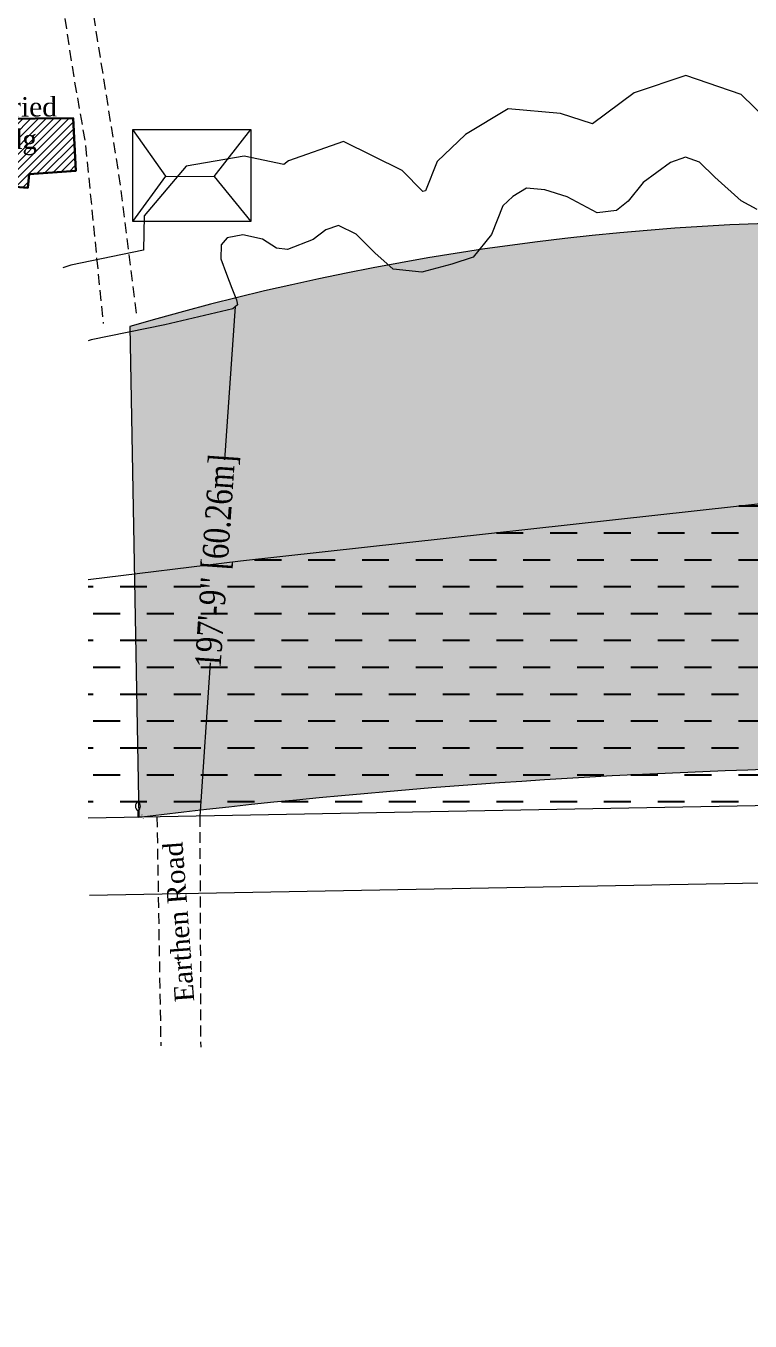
# Model space of a CAD drawing. Header units: inches. Extents: x -1373420 to 1275728, y -1279082 to 1370051.
# Drawn here: x -8062 to -4694, y 37258 to 43281 of the extents above; entities that cross this region are included whole.
import ezdxf

# ---------------------------------------------------------------- set-up
doc = ezdxf.new("R2010")
doc.units = ezdxf.units.IN
doc.header["$LTSCALE"] = 100
doc.header["$MEASUREMENT"] = 0
for name, pattern in [('BORDERX2', [3.5, 1, -0.5, 1, -0.5, 0, -0.5]), ('CENTER', [2, 1.25, -0.25, 0.25, -0.25]), ('DASHED', [0.75, 0.5, -0.25])]:
    doc.linetypes.add(name, pattern=pattern)
for name, color, linetype, lineweight in [('Boundary', 1, 'Continuous', 35), ('Building', 250, 'Continuous', 60), ('Hatch', 213, 'Continuous', 13), ('Katcha Road', 202, 'DASHED', 20), ('River Khal Pond Ditch', 4, 'Continuous', 20), ('Tinshed', 92, 'Continuous', 20), ('Tree', 3, 'Continuous', 5)]:
    doc.layers.add(name, color=color, linetype=linetype, lineweight=lineweight)
for name, color, linetype in [('Layout_Text', 7, 'Continuous'), ('V-NODE-TEXT', 11, 'Continuous'), ('V-NODE-TREE', 62, 'Continuous')]:
    doc.layers.add(name, color=color, linetype=linetype)
doc.styles.add('Arial Narrow(Sumon)', font='times.ttf', dxfattribs={"width": 0.8})
doc.styles.get("Standard").update_dxf_attribs({"font": 'arial.ttf'})
doc.styles.add('TR', font='times.ttf')
doc.dimstyles.new('Feet & Metre', dxfattribs={"dimtxt": 4, "dimasz": 2.5, "dimexe": 3, "dimexo": 3, "dimgap": 0.09, "dimtad": 0, "dimdec": 3, "dimzin": 1, "dimdsep": 46, "dimlunit": 4, "dimtxsty": 'Arial Narrow(Sumon)', "dimblk": 'OBLIQUE', "dimcen": 7.09, "dimdle": 2, "dimclrd": 84, "dimclre": 252, "dimclrt": 7, "dimadec": 0, "dimazin": 0, "dimtfac": 1, "dimtdec": 3, "dimtofl": 0, "dimtmove": 1, "dimatfit": 3, "dimfxl": 1, "dimtolj": 1, "dimtzin": 0, "dimlwd": 5, "dimlwe": 5, "dimarcsym": 0})

# ---------------------------------------------------------------- blocks, each defined once
blk = doc.blocks.new('Tree 6')
at = {"layer": 'Tree', "color": 3}
for p, q in [((0, 0.4579593131709316), (0, 0)), ((0, 0), (0.2637091943438463, 0))]:
    blk.add_line(p, q, dxfattribs=at)
for centre, radius, start, end in [((0.2007655698109829, 0.7893806473948644), 0.3874879543585847, 122.1175601235636, 238.7937171634402), ((-0.1964359299456646, 0.7862218777745511), 0.3825485405810819, 300.8967662812345, 60.01451101731889)]:
    blk.add_arc(centre, radius, start, end, dxfattribs=at)
blk = doc.blocks.new('*U144', base_point=(239550.068, 2752572.449, 98.25131234))
at = {"layer": 'V-NODE-TREE', "xscale": 80.39242030477914, "yscale": 80.39242030477914, "zscale": 80.39242030477914}
blk.add_blockref('Tree 6', (239550.068, 2752572.449, 98.25131234), dxfattribs=at)
at = {"layer": 'V-NODE-TEXT', "linetype": 'ByBlock', "char_height": 6}
for s, insert, attachment_point in [('1155', (239561.568, 2752578.449), 7), ('TRR2', (239561.568, 2752566.449), 1), ('98.25', (239561.568, 2752572.449), 4)]:
    blk.add_mtext(s, dxfattribs=dict(at, insert=insert, attachment_point=attachment_point))
blk = doc.blocks.new('_Oblique')
at = {"color": 0, "linetype": 'ByBlock', "lineweight": -2}
blk.add_line((-0.5, -0.5), (0.5, 0.5), dxfattribs=at)
blk = doc.blocks.new('*D160')
at = {"color": 84, "lineweight": 5, "ltscale": 16, "transparency": 16777216}
for p, q in [((329213.6405354638, 94954.0889399811), (329164.3651450761, 94240.09096589038)), ((329050.015846521, 92583.17527502355), (329099.2912369087, 93297.1732491143))]:
    blk.add_line(p, q, dxfattribs=at)
at = {"color": 252, "lineweight": 5, "ltscale": 16, "transparency": 16777216}
for p, q in [((329210.5099551428, 94952.3002346246), (329210.5099551426, 94952.30023462462)), ((329047.1606645301, 92585.37707787525), (329047.1606645298, 92585.37707787527))]:
    blk.add_line(p, q, dxfattribs=at)
at = {"layer": 'Defpoints', "color": 0, "ltscale": 16, "transparency": 16777216}
for p in [(329213.502836299, 94952.09368587699), (329050.1535456862, 92585.17052912763), (329050.153545686, 92585.17052912764)]:
    blk.add_point(p, dxfattribs=at)
at = {"color": 84, "lineweight": 5, "ltscale": 16, "transparency": 16777216, "xscale": 2.5, "yscale": 2.5, "zscale": 2.5}
for p, rotation in [((329213.5028362987, 94952.093685877), 86.0520862736238), ((329050.153545686, 92585.17052912764), 266.0520862736238)]:
    blk.add_blockref('_Oblique', p, dxfattribs=dict(at, rotation=rotation))
at = {"color": 7, "ltscale": 16, "transparency": 16777216, "insert": (329131.8281909925, 93768.6321075024), "char_height": 120, "attachment_point": 5, "rotation": 86.05208627362383, "style": 'Arial Narrow(Sumon)'}
blk.add_mtext('\\A1;197\'-9" [60.26m]', dxfattribs=at)
blk = doc.blocks.new('*D211')
at = {"layer": 'Boundary', "color": 84, "lineweight": 5, "ltscale": 16, "transparency": 16777216}
for p, q in [((-7088.428058205116, 41976.50867848096), (-7137.703448592876, 41262.51070439021)), ((-7252.052747148016, 39605.59501352338), (-7202.777356760256, 40319.59298761414))]:
    blk.add_line(p, q, dxfattribs=at)
at = {"layer": 'Boundary', "color": 252, "lineweight": 5, "ltscale": 16, "transparency": 16777216}
for p, q in [((-7091.558638525948, 41974.71997312445), (-7091.55863852635, 41974.71997312448)), ((-7254.907929138684, 39607.79681637508), (-7254.907929139088, 39607.79681637511))]:
    blk.add_line(p, q, dxfattribs=at)
at = {"layer": 'Defpoints', "color": 0, "ltscale": 16, "transparency": 16777216}
for p in [(-7088.565757369795, 41974.51342437683), (-7251.915047982531, 39607.59026762746), (-7251.915047982935, 39607.59026762749)]:
    blk.add_point(p, dxfattribs=at)
at = {"layer": 'Boundary', "color": 84, "lineweight": 5, "ltscale": 16, "transparency": 16777216, "xscale": 2.5, "yscale": 2.5, "zscale": 2.5}
for p, rotation in [((-7088.565757370197, 41974.51342437686), 86.0520862736238), ((-7251.915047982935, 39607.59026762749), 266.0520862736238)]:
    blk.add_blockref('_Oblique', p, dxfattribs=dict(at, rotation=rotation))
at = {"layer": 'Boundary', "color": 7, "ltscale": 16, "transparency": 16777216, "insert": (-7170.240402676573, 40791.05184600217), "char_height": 120, "attachment_point": 5, "rotation": 86.05208627362383, "style": 'Arial Narrow(Sumon)'}
blk.add_mtext('\\A1;197\'-9" [60.26m]', dxfattribs=at)
blk = doc.blocks.new('*D236')
at = {"layer": 'Boundary', "color": 84, "lineweight": 5, "ltscale": 16, "transparency": 16777216}
for p, q in [((-7088.428058205116, 41976.50867848096), (-7137.703448592876, 41262.51070439021)), ((-7252.052747148016, 39605.59501352338), (-7202.777356760256, 40319.59298761414))]:
    blk.add_line(p, q, dxfattribs=at)
at = {"layer": 'Boundary', "color": 252, "lineweight": 5, "ltscale": 16, "transparency": 16777216}
for p, q in [((-7091.558638525948, 41974.71997312445), (-7091.55863852635, 41974.71997312448)), ((-7254.907929138684, 39607.79681637508), (-7254.907929139088, 39607.79681637511))]:
    blk.add_line(p, q, dxfattribs=at)
at = {"layer": 'Defpoints', "color": 0, "ltscale": 16, "transparency": 16777216}
for p in [(-7088.565757369795, 41974.51342437683), (-7251.915047982531, 39607.59026762746), (-7251.915047982935, 39607.59026762749)]:
    blk.add_point(p, dxfattribs=at)
at = {"layer": 'Boundary', "color": 84, "lineweight": 5, "ltscale": 16, "transparency": 16777216, "xscale": 2.5, "yscale": 2.5, "zscale": 2.5}
for p, rotation in [((-7088.565757370197, 41974.51342437686), 86.0520862736238), ((-7251.915047982935, 39607.59026762749), 266.0520862736238)]:
    blk.add_blockref('_Oblique', p, dxfattribs=dict(at, rotation=rotation))
at = {"layer": 'Boundary', "color": 7, "ltscale": 16, "transparency": 16777216, "insert": (-7170.240402676573, 40791.05184600217), "char_height": 120, "attachment_point": 5, "rotation": 86.05208627362383, "style": 'Arial Narrow(Sumon)'}
blk.add_mtext('\\A1;197\'-9" [60.26m]', dxfattribs=at)
blk = doc.blocks.new('A$C225d3f41')
at = {"layer": 'Hatch'}
h = blk.add_hatch(dxfattribs=at)
h.set_pattern_fill('ANSI31', color=256, scale=200, style=0)
h.set_pattern_definition([(45, (-258369.3613649813, 31980.83375680082), (-17.67766952966369, 17.67766952966369), [])])
h.paths.add_polyline_path([(1001.303105456347, 44304.53017942519), (1006.608060228056, 44368.60118450053), (1223.761175840918, 44382.92334023964), (1211.989522296761, 44627.80522999315), (856.1036087043467, 44625.88169961498), (863.1706246601534, 44314.81310401958)])
h.paths.add_polyline_path([(632.6158434604877, 44432.23274714108), (1151.839817351824, 44432.71749097653), (1151.517312987691, 44778.16179639036), (632.2933390963539, 44777.67705255491)], flags=9)
at = {"layer": 'Hatch', "lineweight": 25, "ltscale": 150}
h = blk.add_hatch(dxfattribs=at)
h.set_pattern_fill('DASH', color=6, scale=1000, style=0)
h.set_pattern_definition([(0, (-327248.664699858, -51201.24158231155), (125, 125), [125, -125])])
h.paths.add_polyline_path([(15371.89342757012, 42100.98553586799), (15177.65326776443, 42086.52072467726), (15148.32796985796, 41943.56887554083), (13191.48074068851, 41822.54418706297), (12789.40737952199, 41908.67117036759), (10791.21878358995, 41759.86867353813), (9322.290102377476, 42154.96222716214), (6746.967819797399, 42753.65269346802), (4672.98257289076, 42865.41412175047), (1989.918813177443, 42570.37164222629), (1281.263168655511, 42483.23627004553), (1281.263168655511, 41374.30210162166), (1512.855664029543, 41378.58775148284), (1512.855664029543, 41379.22255282886), (1547.159732853295, 41379.22255282886), (8238.51433200558, 41503.04695768552), (8991.22877909022, 41196.86561790681), (10364.19457655761, 40840.9096160581), (10759.04726252868, 40511.72944676468), (12649.37640687393, 40878.57711188366), (14432.81678029132, 40982.09656858382), (15375.92276670411, 41035.14547184316)])
h.paths.add_polyline_path([(1512.85566403222, 41408.21188951247, -0.5581721742263629), (1512.523613480444, 41449.96579784431, -0.5722288733077302)], flags=16)
h.paths.add_polyline_path([(10888.70207201433, 41244.86715206636), (10915.3232953925, 42277.67480513652), (10659.18630551966, 42284.27688636872), (10632.56508214149, 41251.46923329855)], flags=24)
h.paths.add_polyline_path([(1520.311192556983, 41373.84793183073), (1543.777604057919, 41373.84793183073), (1543.777604057919, 41384.79431243505), (1520.311192556983, 41384.79431243505)], flags=25)
h.paths.add_polyline_path([(1518.67528796749, 41381.03657388014), (1539.796787604399, 41381.03657388014), (1539.796787604399, 41391.98295448446), (1518.67528796749, 41391.98295448446)], flags=24)
h.paths.add_polyline_path([(1957.881804077188, 42041.89757486266), (2029.013797436608, 43072.59664699535), (1773.39973704872, 43090.23742900212), (1702.267743689357, 42059.53835686943)], flags=9)
h.paths.add_polyline_path([(4715.175274412206, 42345.23283933428), (4735.64368718589, 43378.18074792065), (4479.471913850983, 43383.25692800097), (4459.003501077299, 42350.3090194146)], flags=9)
h.paths.add_polyline_path([(6612.189221423294, 43256.60224180406), (6615.942488149449, 42223.4583743958), (6872.16285940347, 42224.38918705832), (6868.409592677257, 43257.5330544666)], flags=9)
h.paths.add_polyline_path([(8964.904790292087, 41823.96721214601), (9069.143127368938, 42851.84595346616), (8814.2285109121, 42877.6971308939), (8709.99017383525, 41849.81838957375)], flags=9)
h.paths.add_polyline_path([(5146.820108708052, 42219.62794257772), (6066.233531742299, 42102.96319139927), (6113.027459375444, 42471.73751910192), (5193.614036341198, 42588.40227028037)], flags=24)
h.paths.add_polyline_path([(14962.66399962804, 41423.77503185136), (15888.7929441962, 41388.89115798122), (15902.78477508738, 41760.35906386839), (14976.65583051916, 41795.24293773853)], flags=9)
at = {"color": 9, "linetype": 'BORDERX2', "lineweight": 20, "ltscale": 1000, "true_color": 0xc7c8ca, "flags": 128}
for points in [[(22769.97774844161, 26451.07288953555), (22555.92370969925, 26603.02237273133), (21818.33693760917, 27348.0133662297), (20301.50779626326, 29079.9536866832), (20295.10494876724, 29182.54650049786), (20173.44602739529, 31099.98796496916), (20193.10234637199, 31223.78993734569), (20206.9254352288, 31272.45116840402), (20409.57078341564, 31609.29823525303), (20749.96007770829, 32102.99841431038), (21023.65191809733, 32382.22311201044), (21539.13690528335, 32899.92824977931), (21777.517975475, 33166.87118286217), (22086.1092768452, 33456.26707665132), (22327.93830251842, 33701.39692439731), (22525.70184423594, 34020.41726939304), (22654.66021715611, 34326.11424461543), (22717.91832003057, 34424.76932436274), (22825.5506496792, 34470.72213550604), (22984.06892547058, 34541.23519341957), (25344.44365261761, 35803.92647927642), (25501.7416356814, 35868.28977319258), (25577.79034260267, 35872.35538426966), (25735.31030639045, 35872.35538426966), (25997.34638290117, 35876.91547892074), (26495.33407398021, 37013.04629489467), (26524.72915327259, 37080.17469533005), (26539.38668307728, 37089.6854731627), (26719.3242694971, 37166.54642416265), (26914.66532918354, 37841.1003285695), (27152.27675821663, 37871.56045285683), (27267.35905469261, 38538.77335484589), (27288.35702399419, 38681.72492484512), (27427.51820785425, 38785.73309382758), (27604.70905525757, 39486.0351908481), (27711.91556611193, 40177.26452175582), (27651.96688900495, 40426.45452838468), (27535.78848171735, 40572.02413115714), (27396.14317039154, 40721.20003624949), (27384.93976946155, 40753.95460936461), (27370.68112718112, 40795.88970778), (27298.40735364237, 41583.18839695218), (27146.30616136095, 41655.21235660843), (27200.39865031725, 42740.37581025883), (27256.25204743551, 42975.8017269856), (27472.6196454249, 43097.42509558805), (27710.94162211007, 43236.75272574549), (28058.77320701642, 43463.18036380694), (28076.73335187485, 43824.15458382426), (28063.70015489305, 44054.76023361595), (27997.81423181995, 44313.31954883845), (27874.152547136, 44542.18090097946), (27562.29034723785, 44674.05761799531), (26432.62041675166, 44782.00067787961), (26282.63766896989, 44804.84728949264), (26178.73309541182, 44869.5065598158), (25818.56891668976, 45047.91238663856), (25514.74323959356, 44738.05140156359), (25420.01259576219, 44640.13694597787), (25185.41487252615, 44451.97508908763), (25163.41828150347, 44515.76263562573), (25034.54148658642, 44661.2888409179), (24816.16236821676, 44803.695692915), (24287.13885573615, 44790.6603249256), (22876.56565845332, 44736.04237155251), (22203.97129477582, 44413.36262719637), (21766.11908886749, 44216.59083086647), (21656.21679564377, 44179.60340134693), (21148.31439174215, 44119.85382695289), (20546.40425413369, 44068.15810208278), (20247.75013934095, 44011.65751754582), (18713.86569475604, 43857.60364048478), (18257.25136440975, 43838.42014462425), (16741.19227347619, 43773.16911295506), (15650.8956706714, 43670.42190494159), (15157.75508396717, 43617.83805106401), (13666.96997040019, 43463.09872216371), (13403.60432076299, 43479.4118317218), (13255.58893373952, 43509.11960277585), (12941.32494787083, 43503.04333370062), (12651.67123692008, 43429.32069698483), (12423.19520023114, 43341.18633146442), (12354.730519239, 43326.35912610873), (12227.75138904053, 43330.51272451656), (12034.37307413931, 43348.53746855258), (11692.19731854061, 43370.76808012746), (11318.72075038503, 43373.14059464535), (11014.1643149009, 43381.40146004594), (10721.92423708621, 43362.08739204705), (10473.5821239947, 43228.93020294698), (10389.25005659106, 43185.1716031473), (10340.41448747888, 43198.85708959958), (9883.496731475327, 43414.10183059961), (9689.816620601741, 43534.72913601298), (9182.632057881261, 43696.03036991037), (8580.023254607717, 43887.10686353521), (8251.339218123034, 43965.09097298328), (8089.369114534003, 43997.22302427115), (7983.481623882186, 44073.79488876221), (7860.518370870199, 44219.63558427735), (7687.334570253552, 44445.05842572829), (7490.084413374339, 44606.91217106715), (7309.935248050228, 44649.35892662197), (7090.344481517878, 44644.46257198054), (6845.427348019236, 44482.14970145158), (6809.020294804693, 44341.59110779626), (6793.32549491855, 44349.62096514693), (6664.991841140454, 44476.5041909989), (6506.142441124255, 44710.89552504824), (6326.091585308008, 44859.09061183255), (6123.921537793197, 44943.970387113), (5894.175041472844, 44983.11446574312), (5676.763441520129, 44879.84931077011), (5568.014098951895, 44804.89883763683), (5534.052438436373, 44828.58890512452), (5323.755862823027, 44905.31684274016), (5165.774072133693, 44936.22562316387), (5024.945469210876, 44928.72765752954), (4847.369303334512, 44919.2731863662), (4601.144961553777, 44802.76029161403), (4480.062777534001, 44659.28896639015), (4444.826241090616, 44614.45675174129), (4441.994684719059, 44617.01614343358), (4317.341657156296, 44737.96084380674), (4060.794907342618, 44827.34613305634), (3820.083980964469, 44745.51500797501), (3625.866472373908, 44602.30528621651), (3477.086821644228, 44649.9852254556), (3234.601003816085, 44671.47119936374), (3036.234039062349, 44552.06274672268), (2904.87814968834, 44427.6345729003), (2850.326269950184, 44290.25542464563), (2838.157102745365, 44287.00109713487), (2740.719007611022, 44385.00509535993), (2469.159577358524, 44519.77766319275), (2212.135402089916, 44429.58449165621), (2191.230284341581, 44413.37158968649), (2006.341387110154, 44451.36369013967), (1737.003498098229, 44405.47593386276), (1541.236342747096, 44173.87113299334), (1538.651656721588, 44015.11351754409), (1199.971724885579, 43945.00798890911), (1163.346288463913, 43932.31101141813)], [(1287.923876082058, 41014.36372498397), (8171.306205938912, 41141.74162848102), (8877.734589026873, 40854.38805153119), (10195.68938201087, 40512.69423833257), (10659.82203804855, 40125.75685201759), (12694.29939846663, 40520.5787123478), (14453.3561722554, 40622.68282765299), (16152.87970530958, 40718.27956947294), (17155.64016667929, 40828.22813559479), (17733.23889423611, 40951.34485922063), (18728.20846315397, 40998.89840543029), (19616.51720345385, 41016.66027947362), (20220.93754529591, 41036.76941787342), (20882.81702820314, 41060.54763170944), (21056.34559213986, 41077.1463724649), (21320.84003545356, 41096.76601910869), (21745.67475307436, 41101.26499053367), (21910.62932017907, 41114.50124600354), (22127.6372046258, 41143.185761382), (22325.88488697461, 41099.76942535127), (22509.98461435992, 41094.35033062364), (22512.89531061094, 41092.89865655217), (22553.74676856042, 41070.92336734758), (22591.55535673974, 40989.70799401926), (22653.59722355753, 40749.72305198829), (22720.75704623964, 40561.27305847776), (22776.10163670795, 40082.71481137308), (23069.41825133488, 39967.04351376076), (23324.18862338671, 39915.27933562253), (23604.00417400718, 39908.4631530847), (23909.88257615444, 39920.11705243892), (24108.72561141848, 40006.29486176903), (24359.63199860592, 40191.37841215265), (24408.75667611175, 40248.51202527899), (24410.92786003946, 40249.14843829554), (24492.81526758425, 40261.75452067723), (24523.6976784196, 40181.61881226789), (24528.9071412781, 40144.39759357536), (24529.94472777493, 40131.83950104353), (24513.12336839008, 40032.11154501937), (24479.74129702922, 39922.73318084399), (24440.3833322751, 39859.35385427899), (24421.39149202486, 39823.41226282318), (22574.83450222473, 38048.98629565254), (19232.28214189309, 35523.42875298554), (18995.22138903754, 35303.8123926162), (18875.29037035835, 35189.91735616601), (18206.94232166953, 34512.77759823769), (17275.32783881961, 32781.15985966667), (16887.8614658054, 31966.08557354401), (16791.06659856491, 31721.7670643541), (16853.82442459506, 30656.29456577868), (17298.9146032524, 29015.69061474124), (17820.55784657514, 28000.34999870787), (18817.97047234161, 26383.07675880921), (20538.22643181625, 25316.00638386741), (21092.64551701246, 24922.94743986857)]]:
    blk.add_lwpolyline(points, dxfattribs=at)
at = {"color": 6, "linetype": 'Continuous', "lineweight": 20, "ltscale": 1000, "flags": 128}
for points in [[(4392.636201819463, 44203.70386405189), (4317.782069865672, 44244.02326842694), (4195.874961827009, 44354.21285980468), (4123.759589767142, 44424.18285761872), (4059.354823492526, 44446.62258319189), (3988.806331941916, 44422.6391997899), (3861.650083418994, 44328.8782865593), (3792.273660220264, 44242.66283270221), (3738.231949795096, 44198.99184034199), (3647.802543856262, 44188.51191947812), (3508.574477020709, 44261.85941899515), (3405.388680445089, 44294.92773503792), (3319.721296168922, 44302.51847663189), (3255.409118631913, 44263.80528860079), (3210.13893765962, 44220.9226590222), (3156.862206820457, 44086.75474510964), (3072.003003384976, 43981.50507472018), (2972.148233087792, 43950.18300667888), (2833.031310502498, 43912.97980117081), (2700.125961197598, 43926.91051284345), (2614.328971426992, 44001.5317294413), (2527.378469249292, 44088.98722463898), (2445.109864991216, 44129.81641270132), (2386.534323532193, 44109.2614829826), (2328.211713576748, 44064.02955608273), (2208.068939838617, 44017.94610040547), (2156.932517148613, 44023.93568702967), (2091.71966386406, 44066.29780316253), (2091.71966386406, 44066.29780316253), (2000.130560446589, 44085.1180918308), (1927.071499630867, 44072.67084057762), (1899.097631134151, 44039.57600282964), (1898.042892685218, 43974.79143734561), (1924.14166012971, 43903.03793966845), (1949.6112389919, 43838.28495720942), (1971.419304534851, 43782.84088051639), (1976.234330257459, 43760.69769656687), (1953.441942624806, 43741.00651056406), (1637.265985556005, 43667.89466900849), (1295.817903127579, 43597.21614314993), (1281.263168655511, 43592.17043846941)], [(1281.263168655511, 41374.30210162166), (8238.51433200558, 41503.04695768552), (8991.22877909022, 41196.86561790681), (10364.19457655761, 40840.9096160581), (10759.04726252868, 40511.72944676468), (12649.37640687393, 40878.57711188366), (14432.81678029138, 40982.09656858382), (16123.1312545797, 41077.17530874264)]]:
    blk.add_lwpolyline(points, dxfattribs=at)
at = {"color": 6, "linetype": 'CENTER', "lineweight": 20, "ltscale": 1000, "flags": 128}
blk.add_lwpolyline([(1281.263168655511, 42483.23627004553), (1989.918813177443, 42570.37164222629), (4672.98257289076, 42865.41412175047), (6746.967819797399, 42753.65269346802), (9322.290102377476, 42154.96222716214), (10791.21878358995, 41759.86867353813), (16511.30200864543, 42185.83580581652), (21775.11548358662, 42683.27289324068), (24258.62885771354, 42783.33436549443), (25690.69512943324, 41372.560010259), (25986.48707876529, 40324.00643944542), (25952.12592579215, 39182.73197119426), (25521.57206916972, 38314.29108446457), (25521.57206916972, 38314.29108446457), (24884.6903769201, 37563.18409819301), (22123.91770276311, 35916.50108039082), (21497.1377185951, 35367.91392986947), (19525.10008630611, 33488.72713349312), (18783.01007773005, 32199.5173135835), (18532.27997614711, 31427.27347874011), (18504.61742947984, 31342.07337318833), (18526.89690577443, 30666.12614780681), (18598.02968752384, 29899.92136883799), (18818.20860235172, 29250.68172751337), (19151.6547575912, 28417.02157223832), (19795.16875089891, 27262.54910567964), (21281.98527655745, 26218.256492537), (21614.74057585245, 25928.3720536791), (21857.69884937722, 25631.54240114212), (22060.7648375096, 25383.45039001223), (22732.31608629657, 24818.71075230196), (23304.19516366761, 24285.49725139878), (23500.91602607991, 23711.62300413549), (23792.617957232, 22298.06076690423), (23981.60526098579, 20554.54938574641), (24075.97634042881, 18864.67371986765), (24067.82097300322, 17637.62382309399), (24096.85752974648, 16915.87945292063), (24177.49658570858, 16508.79078686464), (24313.98192314315, 15819.77436312864), (24464.56447956839, 15172.09027790615), (24626.29677222267, 14672.29117850216), (24901.61567749735, 14028.23637053841), (25446.10596909845, 13428.46381023741), (26926.92856026895, 11882.46854301383), (28141.18207401893, 10624.14257023704), (29070.91626567475, 9738.15903505245), (29233.39635723515, 9337.65699716557), (29340.94360396382, 8867.010479437697), (29481.54101487319, 7797.011696642774), (29243.84609596885, 5842.607840256947), (30001.86707233032, 4984.444222616075), (30456.54016989027, 3967.491707443936), (30753.7867657186, 2912.757974081658), (31005.59335729189, 2821.777922514695), (31935.72343169746, 2793.663183577519)], dxfattribs=at)
at = {"layer": 'Building', "lineweight": 30}
blk.add_lwpolyline([(863.1706246601534, 44314.81310401958), (1001.303105456347, 44304.53017942519), (1006.608060228056, 44368.60118450053), (1223.761175840918, 44382.92334023964), (1211.989522296761, 44627.80522999315), (856.1036087043467, 44625.88169961498), (863.1706246601534, 44314.81310401958)], dxfattribs=at)
at = {"layer": 'Katcha Road', "color": 190}
for p, q in [((1601.019322473905, 41381.09569202063), (1618.917478758085, 40313.93468883778)), ((1800.585808201635, 41383.34345041418), (1804.495430382376, 40308.39192783695))]:
    blk.add_line(p, q, dxfattribs=at)
at = {"layer": 'Katcha Road', "color": 190, "flags": 128}
for points in [[(1082.968112652947, 46138.21966886133), (1139.541043119913, 45301.95603029161), (1221.034598331025, 44778.92902456232), (1267.447012366436, 44515.22732059718), (1350.866793843277, 43673.95838584869)], [(1505.511103279248, 43721.79720311937), (1432.787833362061, 44313.32888551652), (1325.31530055363, 44994.1767940458), (1277.737366065441, 45295.58717623281), (1205.714637234632, 46144.25329336555)]]:
    blk.add_lwpolyline(points, dxfattribs=at)
at = {"layer": 'Tinshed'}
blk.add_lwpolyline([(1489.031140537059, 44576.16003070951), (2038.367475053121, 44576.16003070951), (2038.367475053121, 44148.39578118672), (1489.031140537059, 44148.39578118672)], close=True, dxfattribs=at)
for points in [[(1642.076945003762, 44358.39635213813), (1489.031140537059, 44576.16003070951)], [(1867.238483061024, 44356.47382494678), (2038.367475053121, 44576.16003070951)], [(1489.031140537059, 44148.39578118672), (1642.076945003762, 44358.39635213813), (1867.238483061024, 44356.47382494678), (2038.367475053121, 44148.39578118671)]]:
    blk.add_lwpolyline(points, dxfattribs=at)
at = {"layer": 'V-NODE-TREE', "lineweight": 5, "xscale": 0.7874015748031497, "yscale": 0.7874015748031497, "zscale": 0.7874015748031497}
blk.add_blockref('*U144', (1512.855664029543, 41379.2225528288), dxfattribs=at)
at = {"layer": 'Layout_Text', "color": 6, "insert": (893.51156712597, 44590.97908865725), "char_height": 90.26307772551402, "attachment_point": 5, "rotation": 0.05349091961085839, "style": 'TR'}
blk.add_mtext('\\A1;2-storied\\P Bldg', dxfattribs=at)
at = {"layer": 'Layout_Text', "color": 7, "insert": (1702.943089670327, 40890.19180840809), "char_height": 90.26307772551402, "attachment_point": 5, "rotation": 94.25047037529295, "style": 'TR'}
blk.add_mtext('\\A1;Earthen Road', dxfattribs=at)
at = {"ltscale": 16}
dim = blk.add_aligned_dim(p1=(1964.838136441133, 43750.85210356546), p2=(1801.488845828397, 41383.92894681609), distance=-4.0694156470216497e-10, dimstyle='Feet & Metre', override={"dimtxt": 120, "dimdec": 0}, dxfattribs=at)
dim.commit()
dim.dimension.update_dxf_attribs({"geometry": '*D160', "text_midpoint": (1883.163491134474, 42567.39052519085), "insert": (-327248.664699858, -51201.24158231155)})

msp = doc.modelspace()

# ---------------------------------------------------------------- hatches: boundary and pattern name
at = {"layer": 'River Khal Pond Ditch', "lineweight": 15, "true_color": 0x30a7cf}
h = msp.add_hatch(color=142, dxfattribs=at)
h.dxf.hatch_style = 1
edge = h.paths.add_edge_path()
edge.add_line((-7578.153258952472, 41882.79744740761), (-7535.947879342231, 39602.05835327731))
edge.add_arc((-3569.265714423589, 6908.989246319488), 32932.83065619783, 85.20235139441093, 96.91793861074268, ccw=False)
edge.add_arc((-6814.327414689529, 16723.03091036757), 23772.884992136, 70.01452167283207, 75.38244769787889, ccw=False)
edge.add_arc((2253.453813248482, 41497.84606184119), 2609.738336299049, 248.8260810109323, 278.7583783281881)
edge.add_arc((6590.259310128473, 13581.8201542939), 25641.1468321626, 95.312315211466, 98.83774897781842, ccw=False)
edge.add_arc((4260.564151631248, 38260.18846709059), 853.7942326423638, 27.451789039719017, 92.97286629465339, ccw=False)
edge.add_arc((6002.457107984056, 39152.35405445566), 1103.30808616763, 206.8644722461281, 346.7019381879286)
edge.add_arc((9428.130593300486, 38236.18493889951), 2443.444941518052, 156.3275556883847, 164.2709537715529, ccw=False)
edge.add_arc((7492.424502372073, 39100.29409813749), 323.9824129968128, 99.32262364731008, 158.8394583777041, ccw=False)
edge.add_arc((6869.888979639732, 46757.63974099381), 7359.752474531479, 274.4423162488006, 280.9957768590755)
edge.add_arc((8828.27366102334, 36276.27665179326), 3303.613179113985, 85.80804702809809, 99.66457412717938, ccw=False)
edge.add_arc((9052.226128838527, 39331.80420933633), 239.889405216345, 11.02223280779458, 85.80804702809831, ccw=False)
edge.add_arc((9681.72904532575, 39454.42069899504), 401.4441471588194, 191.0222328077951, 323.4389823080024)
edge.add_arc((9322.466096371449, 39720.85385464707), 848.7208992061853, 323.4389823079926, 333.254669838372)
edge.add_arc((10838.30814537963, 38956.96149216673), 848.7208992060962, 143.4389823080126, 153.254669838391, ccw=False)
edge.add_arc((10623.63589582612, 39116.16467481005), 581.457306301776, 103.98352925638369, 143.4389823080005, ccw=False)
edge.add_arc((10604.89776857983, 39191.41134237916), 503.9126198754685, 64.58331125668468, 103.98352925638369, ccw=False)
edge.add_arc((9377.893380564132, 36609.28742491912), 3362.741697195223, 60.80546477578707, 64.58331125668292, ccw=False)
edge.add_arc((12336.83663293727, 41904.8789436188), 2703.446125786234, 240.8054647757948, 244.3158851959879)
edge.add_arc((11400.53139846678, 39957.99921742417), 543.120187330528, 244.3158851959841, 309.3496462824848)
edge.add_arc((12469.60590538893, 38654.15206204129), 1142.981145908632, 120.02248877143339, 129.3496462824866, ccw=False)
edge.add_line((11897.72685698837, 39643.77838237795), (12050.55633048892, 39749.54755464875))
edge.add_arc((12664.62784448525, 38862.25474370144), 1079.060867912704, 73.85272582149378, 124.68606752694879, ccw=False)
edge.add_arc((12632.71566809316, 38752.03382213563), 1193.808584896084, 50.61839511062408, 73.85272582149457, ccw=False)
edge.add_arc((12735.33640217861, 38877.04815839715), 1032.069290551311, 27.812881126958814, 50.61839511062442, ccw=False)
edge.add_arc((-4181.642368271121, 29952.87602560576), 20158.62201119434, 26.9382332443883, 27.812881126954096, ccw=False)
edge.add_arc((41697.70093835917, 53267.30329057026), 31304.73058986501, 206.9382332443958, 207.9420465157079)
edge.add_arc((14566.49802185822, 38876.56898839682), 593.2440505894953, 207.9420465157054, 225.2718203833434)
edge.add_arc((14367.71433325518, 38675.89017126961), 310.7782252261273, 225.2718203833376, 253.1178303865053)
edge.add_arc((14421.50160653365, 38853.12320765418), 495.9932892809379, 253.1178303865071, 291.0007913133544)
edge.add_arc((14452.07014773768, 38773.49272244359), 410.6970414958435, 291.0007913133603, 311.9221663113836)
edge.add_arc((14573.34967256951, 38638.42963961798), 229.1736008998913, 311.9221663113766, 322.819215066191)
edge.add_arc((15289.54181476376, 38095.18868790657), 669.737916523876, 119.4020910988749, 142.8192150661844, ccw=False)
edge.add_arc((15366.37529766027, 37958.84285820506), 826.2421317099277, 97.72367326486278, 119.40209109888431, ccw=False)
edge.add_arc((15304.71451138228, 38413.48105490975), 367.4415841216394, 68.81669419383701, 97.72367326486108, ccw=False)
edge.add_arc((15193.16221069546, 38125.63332202061), 676.1489425016173, 50.779459460483906, 68.81669419383462, ccw=False)
edge.add_arc((15321.06107754913, 38282.33809276633), 473.8755994310991, 9.989005315372424, 50.77945946049738, ccw=False)
edge.add_arc((14803.67393637495, 38191.21114687982), 999.2265051303241, -10.79752305140272, 9.989005315355314, ccw=False)
edge.add_arc((15305.16126682814, 38095.5697907944), 488.7004905150746, 248.78347941862648, 349.2024769486081, ccw=False)
edge.add_arc((15031.74502646879, 37391.26304501667), 266.8155137100192, 68.78347941862049, 168.1699688525663)
edge.add_line((14770.59665579161, 37445.96265058191), (14721.44662975128, 37331.34139847242))
edge.add_line((14721.44662975128, 37331.34139847242), (14526.90242072025, 36641.25612931724))
edge.add_arc((13898.56238945568, 36818.39353515484), 652.8314142536531, 264.85535102651215, 344.2561503054334, ccw=False)
edge.add_line((13840.02269864838, 36168.19205865959), (13565.48335689311, 36207.88760964268))
edge.add_arc((13500.58174104043, 35759.02000474065), 453.535386128549, 81.77264054295506, 152.5066650214117)
edge.add_arc((5679.90347758137, 39829.0512050856), 8362.822278594589, 327.5639036129203, 332.5066650214123, ccw=False)
edge.add_arc((12364.62653344287, 35580.88711210655), 442.4422059943569, 268.4116154480779, 327.56390361292046, ccw=False)
edge.add_line((12352.36248263424, 35138.61491232126), (11937.69044153565, 35101.20484494205))
edge.add_arc((11967.1897656064, 34774.21946960317), 328.3133347979338, 95.15504276007819, 170.5211971602388)
edge.add_line((11643.35902570559, 34828.28699868888), (11494.00028543138, 34349.73640907878))
edge.add_arc((11035.77759202998, 34492.75068121091), 480.0219982266594, 256.7700019157657, 342.66651870841525, ccw=False)
edge.add_line((10925.91948344342, 34025.46884467187), (10316.61833601659, 33538.05426236917))
edge.add_line((10316.61833601659, 33538.05426236917), (9658.222857542438, 32904.56529192054))
edge.add_line((9658.222857542438, 32904.56529192054), (9169.683220682244, 32278.22257069841))
edge.add_line((9169.683220682244, 32278.22257069841), (8184.356750270803, 30349.62803491085))
edge.add_line((8184.356750270803, 30349.62803491085), (8039.941335734606, 29911.74230503098))
edge.add_line((8039.941335734606, 29911.74230503098), (8115.515139682553, 28954.78185693474))
edge.add_arc((16468.3195610528, 30115.20920478124), 8433.02634475266, 187.9092867221565, 218.6905748196682)
edge.add_line((9886.06210536811, 24843.60412488615), (10687.94733046401, 24336.85471146537))
edge.add_line((10687.94733046401, 24336.85471146537), (12149.05412745428, 23550.56540120244))
edge.add_line((12149.05412745428, 23550.56540120244), (13261.71905842578, 24362.13615536044))
edge.add_line((13261.71905842578, 24362.13615536044), (13399.51121739321, 24458.32370276807))
edge.add_arc((16599.57999545007, 28933.30677565575), 5501.446508594403, 221.225756582799, 234.4313698260755, ccw=False)
edge.add_arc((21595.83311320548, 34171.39580269394), 12727.72265917426, 213.0563950150419, 224.1395632801416, ccw=False)
edge.add_arc((14115.87080997926, 28649.05513959422), 3489.633656606396, 146.0238879316948, 204.0146528158748, ccw=False)
edge.add_arc((11523.52770878862, 30402.52144211708), 359.9999999999993, 130.5797993046295, 146.8792844290864, ccw=False)
edge.add_line((11289.34537542416, 30675.94169509768), (12885.62613022955, 32043.14382365258))
edge.add_arc((11609.53250083187, 33245.55683687352), 1753.343094021361, 316.7027775211894, 342.4839894295259)
edge.add_arc((13746.06964078665, 32571.25282597708), 487.0758064339077, 95.38324976320871, 162.483989429526, ccw=False)
edge.add_line((13700.37352323228, 33056.18035257636), (16137.58696865173, 34353.48359158355))
edge.add_arc((16551.90722381214, 33575.10975713652), 881.7749712868748, 87.08186309228768, 118.0259060877064, ccw=False)
edge.add_arc((16613.40292510686, 34781.49490953468), 326.1765414835972, 267.0818630922881, 384.767487733133)
edge.add_line((16909.57623119907, 34918.1422987253), (17184.86830511013, 35546.81664829479))
edge.add_arc((17249.97934622586, 35518.30498155424), 71.07997478544357, 89.60463775675402, 156.3517270421465, ccw=False)
edge.add_arc((17251.41395705912, 35726.2050599776), 136.8250533324074, 269.6046377567592, 328.132370155564)
edge.add_line((17367.61538401873, 35653.9670949456), (17546.84809569897, 36272.89547413738))
edge.add_arc((17730.12136481914, 36219.82218471122), 190.8032107290394, 89.98212156069451, 163.8497478047695, ccw=False)
edge.add_arc((17730.21992948596, 36535.69646977381), 125.0710897114984, 269.9821215606905, 401.496739594543)
edge.add_arc((17957.15093269616, 36736.44504144762), 177.9102120994529, 149.5137419003001, 221.4967395945366, ccw=False)
edge.add_line((17803.83665363873, 36826.70453073475), (17905.31351964058, 37137.92739057645))
edge.add_arc((17983.17832086412, 37112.53890849631), 81.89934243884603, 89.97411637282858, 161.9410006179488, ccw=False)
edge.add_line((17983.21531926071, 37194.43824257806), (18034.17363921435, 37204.46830722561))
edge.add_arc((18027.24992412808, 37239.64463968527), 35.85125096713493, 281.1351180073552, 369.4604786477414)
edge.add_arc((18935.29788236684, 37390.95593709147), 884.7171621257392, 161.8696315130523, 189.4604786477426, ccw=False)
edge.add_arc((10800.81006066229, 40054.48934168653), 7674.739731793014, 341.8696315130526, 347.4403326263915)
edge.add_arc((17994.31381252619, 38451.86669397765), 304.8757181880527, 347.4403326263912, 443.8180127107617)
edge.add_arc((18039.00176093824, 38864.43423936308), 110.1049949043007, 133.8566196523433, 263.81801271076057, ccw=False)
edge.add_line((17962.71484591321, 38943.8282976977), (17905.31351964058, 39569.11720567149))
edge.add_line((17905.31351964058, 39569.11720567149), (17757.29130602512, 40125.05395332206))
edge.add_line((17757.29130602512, 40125.05395332206), (17789.11217465343, 41014.69962825695))
edge.add_arc((18482.32590870299, 40980.14478204711), 694.0744329475849, 127.00321366615489, 177.1463209957196, ccw=False)
edge.add_line((18064.59039756253, 41534.43384129664), (18561.68973388213, 41827.28534202207))
edge.add_arc((18365.12695957409, 42160.93985433163), 387.2496066211127, 300.503218513833, 441.9096083421655)
edge.add_line((18419.62661264061, 42544.33527115848), (17334.97931796654, 42647.97629472007))
edge.add_arc((17204.91882910153, 41286.83808377231), 1367.337909979052, 84.54180259375659, 124.8121400960248)
edge.add_arc((16002.57778654505, 42703.41602170301), 514.0799464561685, 268.55911679533784, 325.1236222197907, ccw=False)
edge.add_arc((16041.79841415944, 42390.98361720541), 208.1238951474942, 198.6040303344567, 255.489374587004, ccw=False)
edge.add_arc((15453.44824403546, 42263.48159665375), 395.8462877851517, 8.880011126785758, 90.13781982774555)
edge.add_line((15452.49607242613, 42659.3267392569), (14305.45542722182, 42617.83216665344))
edge.add_arc((14378.85679965073, 40588.78710588494), 2030.372286085359, 92.07179023123224, 122.0220960303235)
edge.add_arc((12167.95324680535, 44123.93799315384), 2139.206387562907, 269.0203259738618, 302.02209603032463, ccw=False)
edge.add_line((12131.3777287469, 41985.04430714028), (10465.98388285159, 41800.07760649861))
edge.add_line((10465.98388285159, 41800.07760649861), (7712.457653591104, 41637.28244383656))
edge.add_line((7712.457653591104, 41637.28244383656), (4621.098130209066, 41325.32974449731))
edge.add_arc((2736.614804625783, 60000.00538454091), 18769.51751285151, 268.5428463983151, 275.76227763369707, ccw=False)
edge.add_arc((2210.350737327437, 39311.58324764284), 1925.59699234086, 88.54284639831506, 108.8510752139184)
edge.add_arc((1323.374671723472, 41909.46493242685), 819.5288315678503, 239.6489830004275, 288.8510752139183, ccw=False)
edge.add_arc((-2128.33932391659, 36014.6201683557), 6011.541677524739, 59.64898300042734, 64.23908568551191)
edge.add_arc((-4185.215643800472, 30322.00768318451), 12048.39763756488, 67.19663867456936, 106.3562603569144)

# ---------------------------------------------------------------- linework, layer by layer
at = {"layer": 'Boundary', "color": 6, "linetype": 'Continuous', "lineweight": 20, "ltscale": 1000, "flags": 128}
for points in [[(-4660.767691991463, 42427.36518486326), (-4735.621823945254, 42467.6845892383), (-4857.528931983918, 42577.87418061604), (-4929.644304043784, 42647.84417843008), (-4994.0490703184, 42670.28390400326), (-5064.59756186901, 42646.30052060126), (-5191.753810391932, 42552.53960737067), (-5261.130233590662, 42466.32415351357), (-5315.17194401583, 42422.65316115336), (-5405.601349954664, 42412.17324028948), (-5544.829416790217, 42485.52073980651), (-5648.015213365838, 42518.58905584928), (-5733.682597642004, 42526.17979744326), (-5797.994775179013, 42487.46660941215), (-5843.264956151306, 42444.58397983357), (-5896.541686990469, 42310.416065921), (-5981.40089042595, 42205.16639553155), (-6081.255660723134, 42173.84432749024), (-6220.372583308428, 42136.64112198217), (-6353.277932613328, 42150.57183365482), (-6439.074922383934, 42225.19305025267), (-6526.025424561634, 42312.64854545034), (-6608.29402881971, 42353.47773351269), (-6666.869570278734, 42332.92280379396), (-6725.192180234179, 42287.69087689409), (-6845.334953972309, 42241.60742121683), (-6896.471376662314, 42247.59700784103), (-6961.684229946866, 42289.95912397389), (-6961.684229946866, 42289.95912397389), (-7053.273333364337, 42308.77941264216), (-7126.332394180059, 42296.33216138899), (-7154.306262676775, 42263.23732364101), (-7155.361001125708, 42198.45275815697), (-7129.262233681216, 42126.69926047981), (-7103.792654819026, 42061.94627802078), (-7081.984589276075, 42006.50220132775), (-7077.169563553467, 41984.35901737823), (-7099.96195118612, 41964.66783137542), (-7416.137908254921, 41891.55598981986), (-7757.585990683347, 41820.8774639613), (-7772.140725155416, 41815.83175928077)], [(-4660.767691991463, 42427.36518486326), (-4735.621823945254, 42467.6845892383), (-4857.528931983918, 42577.87418061604), (-4929.644304043784, 42647.84417843008), (-4994.0490703184, 42670.28390400326), (-5064.59756186901, 42646.30052060126), (-5191.753810391932, 42552.53960737067), (-5261.130233590662, 42466.32415351357), (-5315.17194401583, 42422.65316115336), (-5405.601349954664, 42412.17324028948), (-5544.829416790217, 42485.52073980651), (-5648.015213365838, 42518.58905584928), (-5733.682597642004, 42526.17979744326), (-5797.994775179013, 42487.46660941215), (-5843.264956151306, 42444.58397983357), (-5896.541686990469, 42310.416065921), (-5981.40089042595, 42205.16639553155), (-6081.255660723134, 42173.84432749024), (-6220.372583308428, 42136.64112198217), (-6353.277932613328, 42150.57183365482), (-6439.074922383934, 42225.19305025267), (-6526.025424561634, 42312.64854545034), (-6608.29402881971, 42353.47773351269), (-6666.869570278734, 42332.92280379396), (-6725.192180234179, 42287.69087689409), (-6845.334953972309, 42241.60742121683), (-6896.471376662314, 42247.59700784103), (-6961.684229946866, 42289.95912397389), (-6961.684229946866, 42289.95912397389), (-7053.273333364337, 42308.77941264216), (-7126.332394180059, 42296.33216138899), (-7154.306262676775, 42263.23732364101), (-7155.361001125708, 42198.45275815697), (-7129.262233681216, 42126.69926047981), (-7103.792654819026, 42061.94627802078), (-7081.984589276075, 42006.50220132775), (-7077.169563553467, 41984.35901737823), (-7099.96195118612, 41964.66783137542), (-7416.137908254921, 41891.55598981986), (-7757.585990683347, 41820.8774639613), (-7772.140725155416, 41815.83175928077)], [(-7772.140725155416, 39597.96342243302), (-814.8895618053466, 39726.70827849688), (-62.17511472070692, 39420.52693871818), (1310.790682746683, 39064.57093686947), (1705.643368717752, 38735.39076757604), (3595.972513062999, 39102.23843269503), (5379.412886480455, 39205.75788939519), (7069.727360768771, 39300.836629554)], [(-7772.140725155416, 39597.96342243302), (-814.8895618053466, 39726.70827849688), (-62.17511472070692, 39420.52693871818), (1310.790682746683, 39064.57093686947), (1705.643368717752, 38735.39076757604), (3595.972513062999, 39102.23843269503), (5379.412886480455, 39205.75788939519), (7069.727360768771, 39300.836629554)]]:
    msp.add_lwpolyline(points, dxfattribs=at)
at = {"layer": 'Boundary', "color": 6, "linetype": 'CENTER', "lineweight": 20, "ltscale": 1000, "flags": 128}
msp.add_lwpolyline([(-7772.140725155416, 40706.8975908569), (-7063.485080633483, 40794.03296303765), (-4380.421320920166, 41089.07544256184), (-2306.436074013527, 40977.31401427939), (268.8862085665496, 40378.6235479735), (1737.814889779027, 39983.52999434949), (7457.898114834508, 40409.49712662789), (12721.71158977569, 40906.93421405205), (15205.22496390262, 41006.99568630579), (16637.29123562231, 39596.22133107037), (16933.08318495436, 38547.66776025678), (16898.72203198122, 37406.39329200562), (16468.16817535879, 36537.95240527594), (16468.16817535879, 36537.95240527594), (15831.28648310918, 35786.84541900437), (13070.51380895218, 34140.16240120218), (12443.73382478417, 33591.57525068083), (10471.69619249518, 31712.38845430448), (9729.606183919128, 30423.17863439486), (9478.876082336184, 29650.93479955147), (9451.213535668914, 29565.73469399969), (9473.4930119635, 28889.78746861817), (9544.625793712916, 28123.58268964935), (9764.804708540792, 27474.34304832474), (10098.25086378027, 26640.68289304968), (10741.76485708799, 25486.210426491), (12228.58138274652, 24441.91781334837), (12561.33668204153, 24152.03337449046), (12804.2949555663, 23855.20372195348), (13007.36094369868, 23607.11171082359), (13678.91219248565, 23042.37207311332), (14250.79126985668, 22509.15857221014), (14447.51213226898, 21935.28432494686), (14739.21406342107, 20521.72208771559), (14928.20136717486, 18778.21070655777), (15022.57244661788, 17088.33504067901), (15014.4170791923, 15861.28514390535), (15043.45363593556, 15139.54077373199), (15124.09269189765, 14732.452107676), (15260.57802933222, 14043.43568394), (15411.16058575747, 13395.75159871751), (15572.89287841175, 12895.95249931353), (15848.21178368642, 12251.89769134977), (16392.70207528753, 11652.12513104877), (17873.52466645802, 10106.1298638252), (19087.778180208, 8847.803891048403), (20017.51237186382, 7961.820355863812), (20179.99246342422, 7561.318317976933), (20287.5397101529, 7090.67180024906), (20428.13712106226, 6020.673017454137), (20190.44220215793, 4066.26916106831), (20948.4631785194, 3208.105543427439), (21403.13627607935, 2191.153028255299), (21700.38287190767, 1136.419294893021), (21952.18946348096, 1045.439243326058), (22882.31953788654, 1017.324504388882)], dxfattribs=at)
msp.add_lwpolyline([(-7772.140725155416, 40706.8975908569), (-7063.485080633483, 40794.03296303765), (-4380.421320920166, 41089.07544256184), (-2306.436074013527, 40977.31401427939), (268.8862085665496, 40378.6235479735), (1737.814889779027, 39983.52999434949), (7457.898114834508, 40409.49712662789), (12721.71158977569, 40906.93421405205), (15205.22496390262, 41006.99568630579), (16637.29123562231, 39596.22133107037), (16933.08318495436, 38547.66776025678), (16898.72203198122, 37406.39329200562), (16468.16817535879, 36537.95240527594), (16468.16817535879, 36537.95240527594), (15831.28648310918, 35786.84541900437), (13070.51380895218, 34140.16240120218), (12443.73382478417, 33591.57525068083), (10471.69619249518, 31712.38845430448), (9729.606183919128, 30423.17863439486), (9478.876082336184, 29650.93479955147), (9451.213535668914, 29565.73469399969), (9473.4930119635, 28889.78746861817), (9544.625793712916, 28123.58268964935), (9764.804708540792, 27474.34304832474), (10098.25086378027, 26640.68289304968), (10741.76485708799, 25486.210426491), (12228.58138274652, 24441.91781334837), (12561.33668204153, 24152.03337449046), (12804.2949555663, 23855.20372195348), (13007.36094369868, 23607.11171082359), (13678.91219248565, 23042.37207311332), (14250.79126985668, 22509.15857221014), (14447.51213226898, 21935.28432494686), (14739.21406342107, 20521.72208771559), (14928.20136717486, 18778.21070655777), (15022.57244661788, 17088.33504067901), (15014.4170791923, 15861.28514390535), (15043.45363593556, 15139.54077373199), (15124.09269189765, 14732.452107676), (15260.57802933222, 14043.43568394), (15411.16058575747, 13395.75159871751), (15572.89287841175, 12895.95249931353), (15848.21178368642, 12251.89769134977), (16392.70207528753, 11652.12513104877), (17873.52466645802, 10106.1298638252), (19087.778180208, 8847.803891048403), (20017.51237186382, 7961.820355863812), (20179.99246342422, 7561.318317976933), (20287.5397101529, 7090.67180024906), (20428.13712106226, 6020.673017454137), (20190.44220215793, 4066.26916106831), (20948.4631785194, 3208.105543427439), (21403.13627607935, 2191.153028255299), (21700.38287190767, 1136.419294893021), (21952.18946348096, 1045.439243326058), (22882.31953788654, 1017.324504388882)], dxfattribs=at)
at = {"layer": 'River Khal Pond Ditch', "color": 18, "lineweight": 15, "true_color": 0x000000, "flags": 128}
for points in [[(7712.457653591104, 41637.28244383656), (4621.098130209066, 41325.32974449731, -0.03151113476276298), (2259.317487664215, 41236.55754208774, 0.08884401997713604), (1588.172172931649, 41133.89431080373, -0.2180448234406999), (909.2698642869218, 41202.25583023082, 0.02003077956753546), (484.3778283965512, 41428.7075727689, 0.1725485580737602), (-7578.153258952472, 41882.79744740761, -16.18578825898791)], [(-7578.153258952472, 41882.79744740761), (-7535.947879342231, 39602.05835327731, -0.05116346623509766), (-814.8642818876979, 39726.43289719284, -0.02342627974853453), (1310.815962664303, 39064.29555556544, 0.1313519804490135), (2650.833220807996, 38918.53921883151, -0.01538382011180262), (4216.283798368124, 39112.83366997879, -0.2939418482044044), (5018.220345024602, 38653.78938719376, 0.6991511654804025), (7076.181813010177, 38898.57464075265, -0.03467349799332924)]]:
    msp.add_lwpolyline(points, format="xyb", dxfattribs=at)

# ---------------------------------------------------------------- block references
at = {"layer": 'Boundary'}
msp.add_blockref('A$C225d3f41', (-9053.403893810926, -1776.338679188637), dxfattribs=at)

# ---------------------------------------------------------------- dimensions: what is measured, and where the dimension line sits
at = {"layer": 'Boundary', "ltscale": 16}
for picture in ['*D211', '*D236']:
    dim = msp.add_aligned_dim(p1=(-7088.565757369794, 41974.51342437683), p2=(-7251.915047982529, 39607.59026762746), distance=-4.0667169328408315e-10, dimstyle='Feet & Metre', override={"dimtxt": 120, "dimdec": 0}, dxfattribs=at)
    dim.commit()
    dim.dimension.update_dxf_attribs({"geometry": picture, "text_midpoint": (-7170.240402676573, 40791.05184600217)})

doc.saveas('drawing.dxf')
